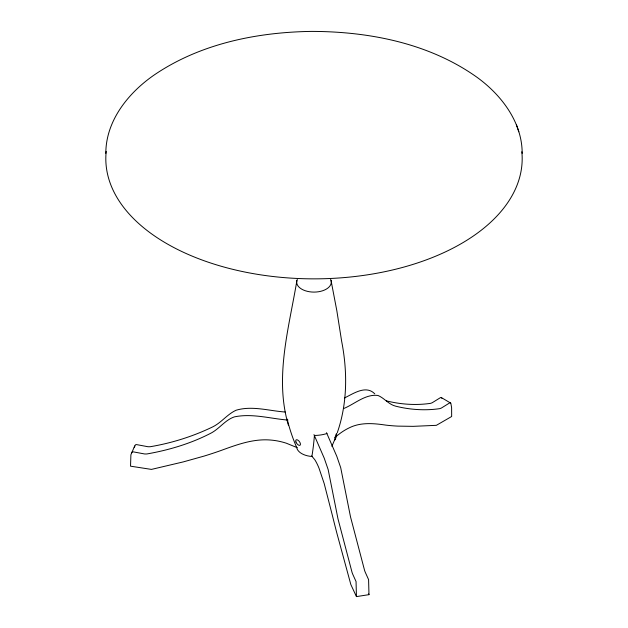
<?xml version="1.0" encoding="UTF-8"?>
<svg xmlns="http://www.w3.org/2000/svg" width="628" height="628" viewBox="0 0 628 628"><rect width="100%" height="100%" fill="white"/><g stroke="black" fill="none" stroke-linecap="round" stroke-linejoin="round"><path stroke-width="0.94" d="M326.505 432.676L336.781 456.273L340.698 467.632L350.51 516.86L364.585 570.436A24.241 5.126 81.2 0 0 365.221 572.171L368.589 579.613L368.974 594.661L356.437 596.6L356.052 581.552L352.685 574.11A24.241 5.126 81.2 0 1 352.049 572.375L337.974 518.799L328.161 469.571L324.244 458.212L313.969 434.615M105.818 153.365C105.834 120.67 128.457 92.709 154.276 74.928C200.159 43.709 256.742 32.201 311.504 31.4C369.115 31.494 429.167 43.254 476.856 77.181C501.293 94.828 522.174 122.068 522.182 153.365M296.887 280.59C289.006 327.91 274.263 377.444 288.37 425.093M134.259 447.552L135.358 444.962A1.79 1.413 24.9 0 1 136.543 444.6L147.925 446.72A24.241 19.123 24.9 0 0 150.28 446.712C171.868 443.07 193.22 436.35 212.916 426.781C221.503 422.487 227.336 414.213 236.073 410.241C252.095 405.437 269.074 410.885 285.277 412.031M337.252 432.77C347.512 403.419 347.559 371.58 341.656 341.302L336.844 310.789L331.05 280.496M134.73 445.872L130.899 454.79L130.538 466.18L151.434 469.406L183.195 461.925L203.935 456.132A450.778 355.519 24.9 0 0 220.381 450.723C236.387 444.891 252.974 438.603 270.33 440.024A56.881 44.863 24.9 0 1 286.266 443.187L297.366 447.725M334.897 439.255L331.874 446.343M131.37 453.11L131.998 452.191A1.79 1.413 24.9 0 1 133.183 451.838L144.566 453.958A24.241 19.123 24.9 0 0 146.921 453.95C169.262 450.041 191.579 443.352 211.691 432.763C219.769 428.218 225.389 419.936 234.338 416.89C252.071 413.153 270.244 418.648 287.969 420.077M334.912 437.614L337.66 435.235A56.881 32.844 -60 0 1 349.333 427.801C360.708 422.102 373.739 423.327 385.89 425.125A450.778 260.259 -60 0 0 397.932 426.122L413.114 426.349L436.366 425.329L451.658 416.497L451.618 407.737L450.833 403.192L441.421 397.61A1.79 1.028 -60 0 0 440.55 397.571L432.213 402.736A24.241 13.997 -60 0 1 430.494 403.357C415.909 405.492 400.601 404.432 386.322 400.845M344.058 408.396C354.93 403.859 365.504 393.842 377.978 395.467C384.36 398.089 388.622 404.377 395.499 406.135C409.778 409.731 425.085 410.791 439.671 408.655A24.241 13.997 -60 0 0 441.39 408.035L449.726 402.87A1.79 1.028 -60 0 1 450.598 402.909M344.427 397.979C353.344 393.725 365.857 384.681 374.775 393.834M311.873 456.43L311.92 456.187A208.378 44.039 81.2 0 0 314.408 435.589M311.653 455.952L314.714 459.61A56.881 12.018 81.2 0 1 318.985 468.111L324.189 483.56L332.369 515.384A450.778 95.26 81.2 0 0 336.773 532.827L350.84 584.535L356.437 596.6M441.421 397.61L441.877 398.364M368.628 593.907L368.974 594.661M516.397 124.713L518.791 131.762M521.837 151.748A208.182 120.191 0 0 1 313.71 278.856A208.182 120.191 0 0 1 106.195 151.411M330.618 279.342A17.309 9.993 0 0 1 314.071 292.099A17.309 9.993 0 0 1 297.319 279.429M311.865 456.478A17.458 10.079 0 0 1 296.738 447.764M287.31 419.787A26.337 15.205 0 0 1 287.349 419.127M296.651 447.403A208.975 164.811 24.9 0 1 287.404 419.999M314.432 435.447A26.352 15.213 0 0 0 318.176 435.267A26.737 15.441 0 0 0 326.968 433.508M335.556 438.713A3.321 0.44 -74.6 0 0 336.655 433.571A3.321 0.44 -74.6 0 0 334.991 437.928A3.321 0.44 -74.6 0 0 335.556 438.713M295.961 442.026A3.313 1.625 53.5 0 0 300.043 445.228A3.313 1.625 53.5 0 0 298.261 440.409A3.313 1.625 53.5 0 0 295.961 442.026"/></g></svg>
